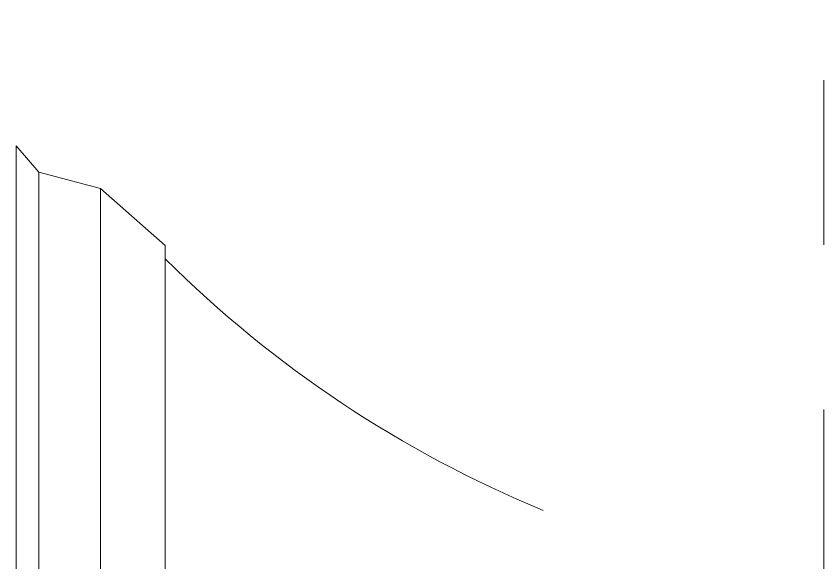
# Model space of a CAD drawing. Header units: metres. Extents: x -5 to 264, y -2 to 18.
# Drawn here: x 5.5095 to 6, y 13.707 to 14.0388 of the extents above; entities that cross this region are included whole.
import ezdxf

# ---------------------------------------------------------------- set-up
doc = ezdxf.new("R2010")
doc.units = ezdxf.units.M
doc.linetypes.add('Grid Line', pattern=[0.022225, 0.0127, -0.003175, 0.003175, -0.003175])
doc.layers.add('A-ROOF', color=7, linetype='Continuous', lineweight=9)
doc.layers.add('S-GRID-3', color=9, linetype='Grid Line', lineweight=5, true_color=0x808080)

# ---------------------------------------------------------------- blocks, each defined once
blk = doc.blocks.new('Telhados 1 - Telhados 1-4018348-CORTE A_A')
at = {"layer": 'A-ROOF'}
for p, q in [((5.50949, 13.95999), (5.52329, 13.94412)), ((5.50949, 13.65565), (5.50949, 13.95999)), ((5.52329, 13.94412), (5.56064, 13.93412)), ((5.52329, 13.63978), (5.52329, 13.94412)), ((5.56064, 13.93412), (5.60006, 13.8996)), ((5.56064, 13.62977), (5.56064, 13.93412)), ((5.60006, 13.59525), (5.60006, 13.8996))]:
    blk.add_line(p, q, dxfattribs=at)
blk.add_ellipse((6.09968, 14.3935), major_axis=(0.70825, 0), ratio=0.99995, start_param=3.929363, end_param=4.321198, dxfattribs=at)

msp = doc.modelspace()

# ---------------------------------------------------------------- linework, layer by layer
at = {"layer": 'S-GRID-3'}
msp.add_line((6, 0.1), (6, 17.01548), dxfattribs=at)

# ---------------------------------------------------------------- block references
at = {"layer": 'A-ROOF'}
msp.add_blockref('Telhados 1 - Telhados 1-4018348-CORTE A_A', (0, 0), dxfattribs=at)

doc.saveas('drawing.dxf')
